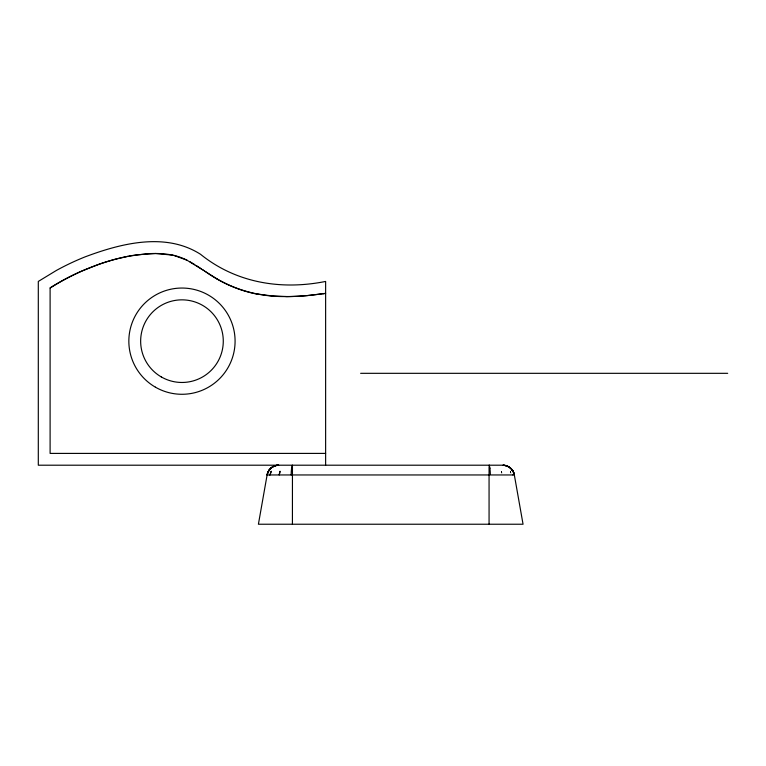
<?xml version="1.0" encoding="UTF-8"?>
<svg xmlns="http://www.w3.org/2000/svg" width="766" height="766" viewBox="0 0 766 766"><rect width="100%" height="100%" fill="white"/><g stroke="black" fill="none" stroke-linecap="round" stroke-linejoin="round"><path stroke-width="0.57" stroke-dasharray="3.83 2.87" d="M510.989 473.177L510.261 471.224L511.161 474.03M501.912 473.177L501.452 471.224L502.094 474.03"/><path stroke-width="1.15" d="M292.449 465.345L292.421 524.231M291.157 474.958L291.166 474.48A11.605 1.293 -90 0 1 291.3 471.291L291.607 467.969M267.19 474.489L258.41 524.231L523.054 524.231L514.331 474.958A11.806 11.729 -90 0 0 510.271 467.93L509.869 467.605L511.544 469.108M269.306 469.96L271.183 467.969A11.662 11.586 -89.9 0 1 277.637 465.259A11.806 11.806 0 0 0 267.095 474.958L267.267 474.48A11.605 11.528 90 0 1 268.464 471.291L269.699 469.472L268.789 470.726M267.248 474.221L268.224 471.607A11.768 11.768 0 0 1 278.24 465.211L278.719 465.201A11.806 11.729 -90 0 0 272.801 466.82L272.801 466.82M271.231 467.93L272.696 466.887L271.183 467.93A11.806 11.729 90 0 0 267.171 474.958M128.391 256.256L116.308 258.985A236.005 236.005 0 0 0 50.202 288.006M129.502 256.045L146.201 253.843A112.181 112.181 0 0 1 160.276 253.613L166.461 254.149A76.476 76.476 0 0 1 170.895 254.81L174.179 255.499M323.3 293.713L325.627 293.378L307.559 295.552A234.54 234.54 0 0 1 287.193 296.547M360.633 373.32L727.69 373.32M325.627 453.405L50.106 453.405L50.106 287.844A242.496 242.496 0 0 1 82.383 270.819L98.412 264.471A216.213 216.213 0 0 1 121.516 257.682A178.105 178.105 0 0 1 137.344 254.762L155.642 253.508L172.254 255.078M489.043 465.201L38.3 465.201L38.3 281.438L56.406 270.436A257.635 257.635 0 0 1 85.026 256.897C121.066 243.358 165.523 231.954 200.51 254.274C236.072 283.008 281.275 290.343 325.627 281.438L325.627 465.201M489.33 465.201L489.196 465.201A11.806 1.321 90 0 1 489.244 465.345M489.656 465.201L501.922 465.201M267.363 474.958L269.479 474.958M269.747 474.958L512.511 474.958M512.751 474.958L514.101 474.958M287.193 296.519C258.046 297.304 228.957 288.533 205.288 271.48M286.005 296.519L271.987 295.925L257.96 294.096M503.042 465.211L506.69 465.872L509.965 467.643M503.109 465.211L503.243 465.221A11.662 11.586 89.9 0 1 510.3 467.988L512.847 470.86L514.235 474.48A11.614 11.538 -90 0 0 512.99 471.214L512.636 470.611L512.971 471.052M172.819 255.193L173.384 255.317M173.949 255.442L186.894 260.143A57.852 57.852 0 0 0 174.188 255.461M186.875 260.134L204.503 270.953M189.911 261.733L194.842 264.653M216.826 278.757L207.193 272.734M509.706 467.49L508.691 466.82A11.806 11.729 90 0 0 502.774 465.201A11.806 11.806 0 0 1 514.407 474.958M196.728 265.84L201.611 269.038M206.427 272.227L204.34 270.848M202.444 269.584L203.392 270.216M511.506 469.127L512.904 471.052M511.966 469.663L512.674 470.583M489.895 468.007L490.192 471.214A11.614 1.302 -90 0 1 490.336 474.48M489.062 466.657L489.072 524.231M323.281 293.617A262.173 262.173 0 0 1 286.005 296.643M257.903 294.278A125.576 125.576 0 0 1 216.816 278.776M489.129 465.326A11.662 1.293 89.4 0 1 489.857 468.352M291.597 467.882A11.662 1.302 90 0 1 292.373 465.221M279.59 473.177L279.188 474.958L280.04 471.224L279.59 473.177M270.513 473.177L270.034 474.958L271.231 471.224L270.513 473.177M155.402 387.165A53.122 53.122 0 0 0 235.085 341.157A53.122 53.122 0 0 0 155.402 295.159A53.122 53.122 0 0 0 155.402 387.165M161.31 376.939A41.316 41.316 0 0 0 223.279 341.157A41.316 41.316 0 0 0 161.31 305.375A41.316 41.316 0 0 0 161.31 376.939"/></g></svg>
